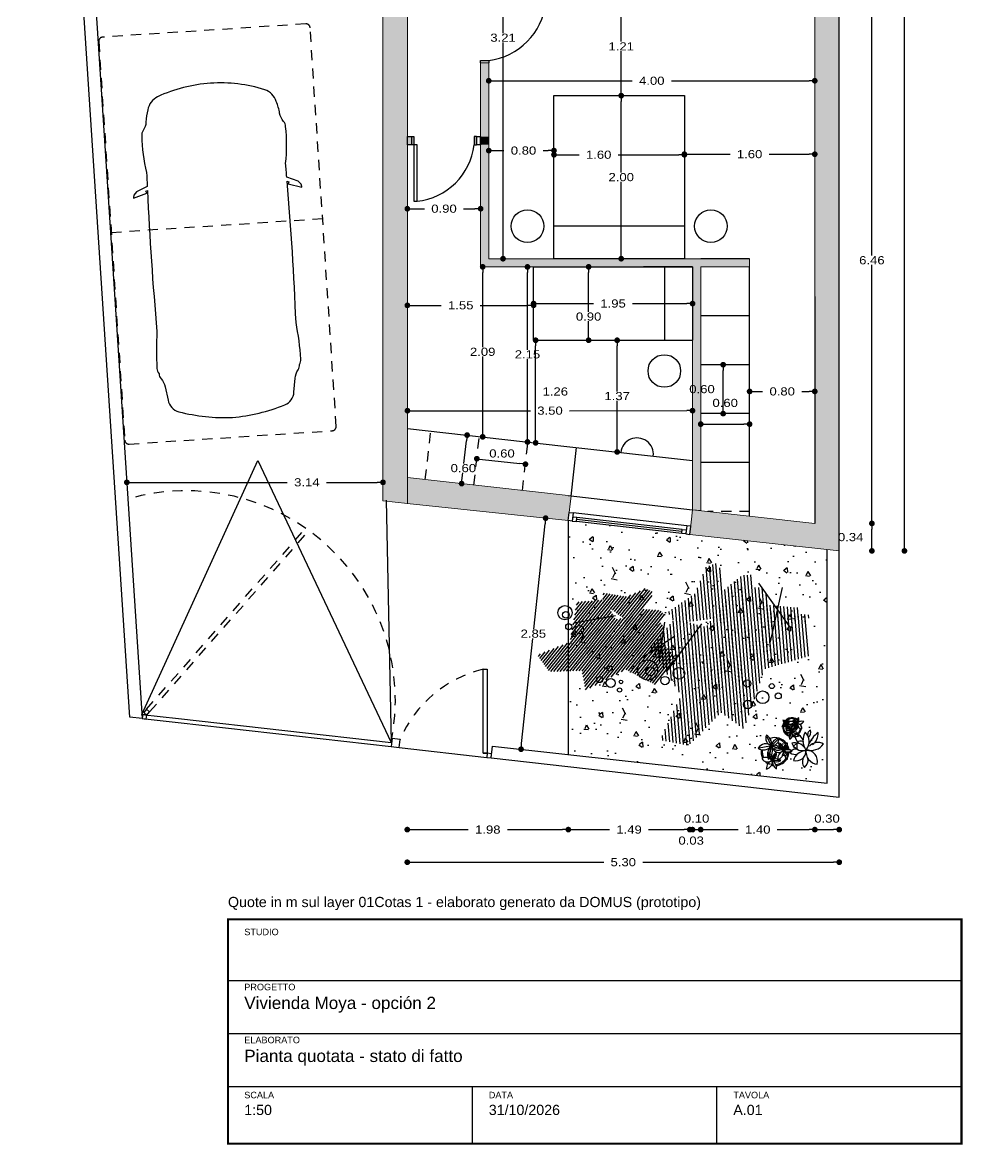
# Model space of a CAD drawing. Header units: metres. Extents: x 16.3 to 28.7, y 14.9 to 41.2.
# Drawn here: x 17.2 to 28.74, y 14.89 to 28.65 of the extents above; entities that cross this region are included whole.
import ezdxf

# ---------------------------------------------------------------- set-up
doc = ezdxf.new("R2010")
doc.units = ezdxf.units.M
doc.linetypes.add('DASHED2', pattern=[0.46, 0.25, -0.21])
doc.linetypes.add('RAYITAS2', pattern=[0.1875, 0.125, -0.0625])
for name, color, linetype in [('01Cotas 1', 220, 'Continuous'), ('01Mobiliario', 1, 'Continuous'), ('01Proyectado', 5, 'Continuous'), ('01Proyectado 1', 5, 'RAYITAS2'), ('01Seccionado carpintería', 2, 'Continuous'), ('01Trama solido', 254, 'Continuous'), ('01Vegetacion1', 62, 'Continuous'), ('01Vegetacion2', 60, 'Continuous'), ('01Visto', 4, 'Continuous'), ('DOMUS_CARTIGLIO', 7, 'Continuous'), ('DOMUS_NOTE', 2, 'Continuous')]:
    doc.layers.add(name, color=color, linetype=linetype)
doc.layers.add('01Seccionado albanileria', color=7, linetype='Continuous', lineweight=0)
doc.layers.add('02Acabados', color=7, linetype='Continuous', lineweight=30)
doc.styles.add('FUTURA', font='', dxfattribs={"width": 1.2})
doc.styles.get("Standard").update_dxf_attribs({"font": 'arial.ttf'})
doc.styles.get('FUTURA').set_extended_font_data('Futura Bk BT')
doc.dimstyles.new('50', dxfattribs={"dimscale": 0, "dimtxt": 0.1, "dimasz": 0.07, "dimexe": 0.2, "dimexo": 0.2, "dimgap": 0.01, "dimtad": 0, "dimtih": 1, "dimtoh": 1, "dimzin": 0, "dimdsep": 46, "dimtxsty": 'FUTURA', "dimblk": 'DOT', "dimcen": 0.1, "dimse1": 1, "dimse2": 1, "dimazin": 0, "dimtfac": 1, "dimtmove": 2, "dimatfit": 2, "dimldrblk": 'DOT', "dimfxl": 1, "dimtolj": 1})
pattern_1 = [(51.193287, (108.00813, 36.99405), (-0.022951232, 0.018457692), [])]
pattern_2 = [(94.734135, (95.637935, 118.226673), (-0.041325653, -0.003422375), [])]

# ---------------------------------------------------------------- blocks, each defined once
blk = doc.blocks.new('_DOT')
at = {"color": 0, "linetype": 'ByBlock'}
blk.add_line((-0.5, 0), (-1, 0), dxfattribs=at)
at = {"color": 0, "linetype": 'ByBlock', "const_width": 0.5}
blk.add_lwpolyline([(-0.25, 0, 1), (0.25, 0, 1)], format="xyb", close=True, dxfattribs=at)
blk = doc.blocks.new('*D3')
at = {"color": 0}
blk.add_line((25.392, 18.748), (25.426, 18.748), dxfattribs=at)
at = {"layer": 'Defpoints'}
for p in [(25.392, 22.167), (25.426, 22.167), (25.392, 18.748)]:
    blk.add_point(p, dxfattribs=at)
at = {"layer": '01Cotas 1', "color": 0, "xscale": 0.07, "yscale": 0.07}
blk.add_blockref('_DOT', (25.392, 18.748), dxfattribs=at)
at = {"layer": '01Cotas 1', "color": 0, "xscale": 0.07, "yscale": 0.07, "rotation": 180}
blk.add_blockref('_DOT', (25.426, 18.748), dxfattribs=at)
at = {"layer": '01Cotas 1', "color": 0, "insert": (25.409, 18.613), "char_height": 0.1, "attachment_point": 5, "style": 'FUTURA'}
blk.add_mtext('0.03', dxfattribs=at)
blk = doc.blocks.new('*D4')
at = {"color": 0}
blk.add_line((25.426, 18.748), (25.526, 18.748), dxfattribs=at)
at = {"layer": 'Defpoints'}
for p in [(25.426, 22.167), (25.526, 22.167), (25.426, 18.748)]:
    blk.add_point(p, dxfattribs=at)
at = {"layer": '01Cotas 1', "color": 0, "xscale": 0.07, "yscale": 0.07}
blk.add_blockref('_DOT', (25.426, 18.748), dxfattribs=at)
at = {"layer": '01Cotas 1', "color": 0, "xscale": 0.07, "yscale": 0.07, "rotation": 180}
blk.add_blockref('_DOT', (25.526, 18.748), dxfattribs=at)
at = {"layer": '01Cotas 1', "color": 0, "insert": (25.476, 18.883), "char_height": 0.1, "attachment_point": 5, "style": 'FUTURA'}
blk.add_mtext('0.10', dxfattribs=at)
blk = doc.blocks.new('*D86')
at = {"color": 0}
for p, q in [((24.551, 28.412), (24.551, 28.888)), ((24.551, 27.82), (24.551, 28.297))]:
    blk.add_line(p, q, dxfattribs=at)
at = {"layer": 'Defpoints'}
for p in [(24.551, 28.958), (24.551, 27.75), (24.551, 27.75)]:
    blk.add_point(p, dxfattribs=at)
at = {"layer": '01Cotas 1', "color": 0, "xscale": 0.07, "yscale": 0.07}
for p, rotation in [((24.551, 28.958), 90.00000000833764), ((24.551, 27.75), 270.0000000083376)]:
    blk.add_blockref('_DOT', p, dxfattribs=dict(at, rotation=rotation))
at = {"layer": '01Cotas 1', "color": 0, "insert": (24.551, 28.354), "char_height": 0.1, "attachment_point": 5, "style": 'FUTURA'}
blk.add_mtext('1.21', dxfattribs=at)
blk = doc.blocks.new('*D87')
at = {"color": 0}
blk.add_line((23.501, 23.562), (23.501, 24.68), dxfattribs=at)
at = {"layer": 'Defpoints'}
for p in [(23.501, 24.75), (23.501, 23.492), (23.501, 23.492)]:
    blk.add_point(p, dxfattribs=at)
at = {"layer": '01Cotas 1', "color": 0, "xscale": 0.07, "yscale": 0.07}
for p, rotation in [((23.501, 24.75), 90.0000432401152), ((23.501, 23.492), 270.0000432401152)]:
    blk.add_blockref('_DOT', p, dxfattribs=dict(at, rotation=rotation))
at = {"layer": '01Cotas 1', "color": 0, "insert": (23.742, 24.121), "char_height": 0.1, "attachment_point": 5, "style": 'FUTURA'}
blk.add_mtext('1.26', dxfattribs=at)
blk = doc.blocks.new('*D88')
at = {"color": 0}
for p, q in [((24.501, 24.122), (24.501, 24.68)), ((24.501, 23.45), (24.501, 24.007))]:
    blk.add_line(p, q, dxfattribs=at)
at = {"layer": 'Defpoints'}
for p in [(24.501, 24.75), (24.501, 23.38), (24.501, 23.38)]:
    blk.add_point(p, dxfattribs=at)
at = {"layer": '01Cotas 1', "color": 0, "xscale": 0.07, "yscale": 0.07}
for p, rotation in [((24.501, 24.75), 90.0000432401152), ((24.501, 23.38), 270.0000432401152)]:
    blk.add_blockref('_DOT', p, dxfattribs=dict(at, rotation=rotation))
at = {"layer": '01Cotas 1', "color": 0, "insert": (24.501, 24.065), "char_height": 0.1, "attachment_point": 5, "style": 'FUTURA'}
blk.add_mtext('1.37', dxfattribs=at)
blk = doc.blocks.new('*D89')
at = {"color": 0}
for p, q in [((24.151, 25.098), (24.151, 25.58)), ((24.151, 24.82), (24.151, 24.983))]:
    blk.add_line(p, q, dxfattribs=at)
at = {"layer": 'Defpoints'}
for p in [(24.151, 25.65), (24.151, 24.75), (24.151, 24.75)]:
    blk.add_point(p, dxfattribs=at)
at = {"layer": '01Cotas 1', "color": 0, "xscale": 0.07, "yscale": 0.07}
for p, rotation in [((24.151, 25.65), 90.0000432401152), ((24.151, 24.75), 270.0000432401152)]:
    blk.add_blockref('_DOT', p, dxfattribs=dict(at, rotation=rotation))
at = {"layer": '01Cotas 1', "color": 0, "insert": (24.151, 25.04), "char_height": 0.1, "attachment_point": 5, "style": 'FUTURA'}
blk.add_mtext('0.90', dxfattribs=at)
blk = doc.blocks.new('DOMUS_CARTIGLIO')
for p, q in [((0, 40), (180, 40)), ((0, 27), (180, 27)), ((0, 14), (180, 14)), ((60, 0), (60, 14)), ((120, 0), (120, 14))]:
    blk.add_line(p, q)
at = {"const_width": 0.5}
blk.add_lwpolyline([(0, 0), (180, 0), (180, 55), (0, 55)], close=True, dxfattribs=at)
for s, p in [('STUDIO', (4, 51.1)), ('PROGETTO', (4, 37.6)), ('ELABORATO', (4, 24.6)), ('SCALA', (4, 11.1)), ('DATA', (64, 11.1)), ('TAVOLA', (124, 11.1))]:
    blk.add_text(s, height=1.6).set_placement(p)
for tag, p, height in [('STUDIO', (4, 46), 3.5), ('PROGETTO', (4, 33), 3), ('ELABORATO', (4, 20), 3), ('SCALA', (4, 7), 2.5), ('DATA', (64, 7), 2.5), ('TAVOLA', (124, 7), 2.5)]:
    blk.add_attdef(tag, p, '', height=height)

msp = doc.modelspace()

# ---------------------------------------------------------------- hatches: boundary and pattern name
at = {"layer": '01Trama solido'}
h = msp.add_hatch(color=256, dxfattribs=at)
h.dxf.hatch_style = 1
h.paths.add_polyline_path([(27.226, 22.167), (27.226, 29.258), (26.326, 29.258), (26.326, 28.958), (26.926, 28.958), (26.926, 22.503), (25.426, 22.672), (25.392, 22.369)])
h.paths.add_polyline_path([(25.526, 22.66), (25.529, 25.65), (26.126, 25.65), (26.126, 25.75), (22.926, 25.75), (22.926, 28.152), (22.826, 28.152), (22.826, 25.65), (25.426, 25.65), (25.426, 22.672)])
h.paths.add_polyline_path([(22.825, 29.158), (22.925, 29.158), (22.925, 28.958), (22.825, 28.958)])
h.paths.add_polyline_path([(22.925, 29.158), (22.825, 29.158), (22.825, 29.258), (22.925, 29.258)])
h.paths.add_polyline_path([(22.826, 31.758), (22.925, 31.758), (22.925, 31.858), (22.826, 31.858)])
h.paths.add_polyline_path([(27.226, 31.758), (27.226, 36.757), (26.326, 36.759), (26.326, 36.459), (26.926, 36.457), (26.928, 32.059), (26.326, 32.06), (26.326, 31.76)])
h = msp.add_hatch(color=256, dxfattribs=at)
h.dxf.hatch_style = 1
h.paths.add_polyline_path([(21.927, 29.258), (21.627, 29.258), (21.628, 22.781), (21.928, 22.749), (21.927, 27.147), (21.927, 27.147), (21.927, 27.247)])
h.paths.add_polyline_path([(22.014, 27.247), (21.927, 27.247), (21.927, 27.147), (22.014, 27.147)])
h = msp.add_hatch(color=256, dxfattribs=at)
h.dxf.hatch_style = 1
h.paths.add_polyline_path([(22.926, 27.247), (22.814, 27.247), (22.814, 27.147), (22.926, 27.147)])
h = msp.add_hatch(color=256, dxfattribs=at)
h.dxf.hatch_style = 1
h.paths.add_polyline_path([(21.928, 23.067), (21.928, 22.749), (23.902, 22.538), (23.913, 22.638), (23.913, 22.638), (23.936, 22.841)])
at = {"layer": '01Vegetacion1', "linetype": 'Continuous', "transparency": 33554483}
h = msp.add_hatch(dxfattribs=at)
h.set_pattern_fill('AR-CONC', color=256, scale=0.08, angle=-107.9238)
h.set_pattern_definition([(302.076192468, (-2823222.44456, 1378668.18313), (-0.224355852056, -0.53050961503), [0.06, -0.66]), (247.076192468, (-2823222.44456, 1378668.18313), (0.60670935906, -0.07957709667), [0.048, -0.528]), (352.527636928, (-2823222.46325, 1378668.1389), (0.38235350167, -0.61008670808), [0.0509921536, -0.5609136896]), (298.260392468, (-2823222.2923, 1378668.1339), (-0.3887453762, -0.77160448043), [0.09, -0.99]), (348.711827958, (-2823222.3247, 1378668.0696), (0.51135779276, -0.95126926181), [0.0764882736, -0.841371008]), (243.260356458, (-2823222.2923, 1378668.1339), (0.51135779253, -0.95126926122), [0.072, -0.7920000008]), (273.076192468, (-2823222.355, 1378668.0701), (-0.45342221462, -0.3552242887), [0.06, -0.66]), (218.076192468, (-2823222.355, 1378668.0701), (0.49206021993, -0.36373823095), [0.048, -0.528]), (323.527637208, (-2823222.3928, 1378668.0405), (0.038638005905, -0.7189625137), [0.050992152, -0.5609136896]), (289.5761924676, (-2823222.44456, 1378668.18313), (0.250396133189, -0.091214755847), [0, -0.5216, 0, -0.536, 0, -0.53]), (259.576192468, (-2823222.44456, 1378668.18313), (0.235447518709, -0.297346298336), [0, -0.3056, 0, -0.5096, 0, -0.202]), (219.5761924676, (-2823222.38965, 1378668.35287), (-0.148596102735, -0.400778333042), [0, -0.2, 0, -0.624, 0, -0.828]), (209.576192468, (-2823222.36503, 1378668.429), (-0.067384128405, -0.468551740177), [0, -0.26, 0, -0.4144, 0, -0.588])])
h.paths.add_polyline_path([(27.076, 22.184), (23.901, 22.537), (23.902, 19.671), (27.076, 19.316)])
at = {"layer": '01Vegetacion1'}
h = msp.add_hatch(dxfattribs=at)
h.set_pattern_fill('ANSI31', color=256, scale=0.013061, angle=409.7341, style=0)
h.set_pattern_definition(pattern_2)
h.paths.add_polyline_path([(25.594, 21.969), (25.461, 21.647), (25.122, 21.412), (25.223, 21.276), (25.696, 21.338), (26.128, 21.032), (26.396, 21.036), (26.393, 21.204), (26.727, 21.286), (26.732, 21.469), (26.22, 21.514), (26.153, 21.871), (26.038, 21.87), (25.82, 21.691), (25.745, 22.025)])
h = msp.add_hatch(dxfattribs=at)
h.set_pattern_fill('ANSI31', color=256, scale=0.009276, angle=366.1933, style=0)
h.set_pattern_definition(pattern_1)
h.paths.add_polyline_path([(24.849, 21.706), (24.623, 21.605), (24.333, 21.651), (24.319, 21.531), (24.592, 21.331), (24.665, 20.962), (24.805, 20.834), (24.886, 20.922), (25.098, 20.8), (25.19, 20.892), (24.948, 21.166), (25.089, 21.383), (25.029, 21.438), (24.829, 21.452), (24.954, 21.661)])
h = msp.add_hatch(dxfattribs=at)
h.set_pattern_fill('ANSI31', color=256, scale=0.013061, angle=409.7341, style=0)
h.set_pattern_definition(pattern_2)
h.paths.add_polyline_path([(25.287, 20.397), (24.898, 20.982), (25.214, 21.337), (25.596, 21.23), (25.941, 21.732), (26.308, 21.712), (26.381, 21.431), (26.851, 21.383), (26.854, 20.877), (26.311, 20.717), (26.058, 19.981), (25.776, 20.184), (25.379, 19.781), (25.03, 19.848)])
h = msp.add_hatch(dxfattribs=at)
h.set_pattern_fill('ANSI31', color=256, scale=0.009276, angle=366.1933, style=0)
h.set_pattern_definition(pattern_1)
h.paths.add_polyline_path([(23.922, 21.047), (24.008, 21.539), (24.344, 21.567), (24.488, 21.325), (24.911, 21.414), (25.091, 21.224), (24.991, 21.044), (25.21, 20.79), (24.963, 20.528), (24.605, 20.711), (24.115, 20.456), (24.069, 20.698), (23.668, 20.685), (23.521, 20.89)])
at = {"layer": '01Vegetacion2'}
h = msp.add_hatch(dxfattribs=at)
h.set_pattern_fill('ANSI31', color=256, scale=0.009276, angle=366.1933, style=0)
h.set_pattern_definition(pattern_1)
h.paths.add_polyline_path([(24.126, 20.899), (24.17, 21.077), (24.098, 21.282), (24.184, 21.308), (24.365, 21.136), (24.644, 21.131), (24.756, 21.046), (24.703, 20.976), (24.819, 20.837), (24.764, 20.758), (24.533, 20.898), (24.393, 20.767), (24.345, 20.803), (24.308, 20.947), (24.173, 20.828)])
h = msp.add_hatch(dxfattribs=at)
h.set_pattern_fill('ANSI31', color=256, scale=0.013061, angle=409.7341, style=0)
h.set_pattern_definition(pattern_2)
h.paths.add_polyline_path([(25.639, 20.444), (25.511, 20.668), (25.239, 20.808), (25.301, 20.918), (25.654, 20.918), (25.942, 21.183), (26.139, 21.205), (26.153, 21.082), (26.407, 21.054), (26.427, 20.919), (26.055, 20.838), (26.04, 20.569), (25.956, 20.559), (25.778, 20.67), (25.755, 20.417)])

# ---------------------------------------------------------------- linework, layer by layer
msp.add_lwpolyline([(26.926, 25.286), (26.926, 22.503)])
at = {"layer": '01Mobiliario'}
msp.add_line((25.326, 26.15), (23.726, 26.15), dxfattribs=at)
msp.add_lwpolyline([(25.326, 27.75), (25.326, 25.75), (23.726, 25.75), (23.726, 27.75)], close=True, dxfattribs=at)
for points in [[(26.126, 25.75), (25.526, 25.75)], [(23.476, 24.75), (23.476, 25.65), (25.426, 25.65), (25.426, 24.75)], [(25.426, 25.65), (24.825, 25.65)], [(25.081, 25.65), (25.081, 24.75)], [(26.126, 22.593), (26.126, 25.65)], [(26.127, 25.05), (25.527, 25.05)], [(23.476, 24.75), (25.426, 24.75)], [(26.127, 24.45), (25.527, 24.45)], [(26.127, 23.85), (25.527, 23.85)], [(21.928, 23.669), (23.846, 23.453)], [(23.846, 23.453), (25.426, 23.275)], [(23.935, 22.839), (24.003, 23.436)], [(26.128, 23.25), (25.528, 23.25)]]:
    msp.add_lwpolyline(points, dxfattribs=at)
at = {"layer": '01Mobiliario', "linetype": 'RAYITAS2'}
for points in [[(22.147, 23.041), (22.214, 23.637)], [(22.743, 22.974), (22.81, 23.57)], [(23.339, 22.907), (23.406, 23.503)], [(26.129, 22.65), (25.615, 22.65)]]:
    msp.add_lwpolyline(points, dxfattribs=at)
at = {"layer": '01Mobiliario', "color": 5}
msp.add_lwpolyline([(23.901, 22.845), (25.426, 22.672)], dxfattribs=at)
at = {"layer": '01Mobiliario'}
for centre in [(23.401, 26.149), (25.651, 26.149), (25.08, 24.373)]:
    msp.add_circle(centre, 0.2, dxfattribs=at)
for centre, radius, start, end in [((24.745, 23.352), 0.2, 353.3452, 173.578), ((26.647, 20.005), 0.115, 114.9675, 137.9731), ((26.647, 20.005), 0.115, 56.0701, 109.1733), ((26.647, 20.005), 0.105, 54.8118, 110.475), ((26.647, 20.005), 0.115, 176.7504, 251.7853), ((26.647, 20.005), 0.115, 149.9877, 167.349), ((26.647, 20.005), 0.105, 175.858, 213.3512), ((26.647, 20.005), 0.105, 151.3577, 160.968), ((26.647, 20.005), 0.105, 312.7412, 349.9686), ((26.647, 20.005), 0.115, 312.4614, 349.1788), ((26.647, 20.005), 0.105, 37.3273, 41.9729), ((26.647, 20.005), 0.115, 36.4463, 45.1012), ((26.647, 20.005), 0.105, 14.5533, 21.3888), ((26.647, 20.005), 0.115, 4.5281, 20.7256), ((26.438, 19.705), 0.172, 35.608, 110.643), ((26.438, 19.705), 0.157, 34.7157, 72.2089), ((26.647, 20.005), 0.105, 224.2854, 250.9022), ((26.647, 20.005), 0.115, 270.3279, 289.1603), ((26.647, 20.005), 0.105, 271.8288, 283.6085), ((26.762, 19.675), 0.157, 83.1431, 109.7599), ((26.438, 19.705), 0.172, 171.3191, 208.0365), ((26.438, 19.705), 0.157, 171.5989, 208.8263), ((26.438, 19.705), 0.157, 10.2153, 19.8256), ((26.438, 19.705), 0.157, 341.7427, 356.0835), ((26.438, 19.705), 0.172, 8.8454, 26.2067), ((26.438, 19.705), 0.172, 333.8252, 356.8307), ((26.438, 19.705), 0.172, 223.3858, 239.5832), ((26.438, 19.705), 0.157, 233.4109, 240.2464), ((26.438, 19.705), 0.157, 256.1849, 260.8306), ((26.438, 19.705), 0.157, 273.6695, 329.3327), ((26.438, 19.705), 0.172, 274.9278, 328.0309), ((26.438, 19.705), 0.172, 255.3039, 263.9588)]:
    msp.add_arc(centre, radius, start, end, dxfattribs=at)
at = {"layer": '01Proyectado', "color": 85, "true_color": 0x58ba48}
for p, q in [((26.577, 20.039), (26.534, 20.019)), ((26.581, 20.05), (26.545, 20.081)), ((26.585, 20.029), (26.579, 19.979)), ((26.396, 19.62), (26.355, 19.683)), ((26.415, 19.615), (26.445, 19.679)), ((26.42, 19.599), (26.491, 19.596))]:
    msp.add_line(p, q, dxfattribs=at)
at = {"layer": '01Proyectado'}
msp.add_lwpolyline([(20.433, 27.371, 0.18179), (20.408, 27.434, -0.143646), (20.36, 27.533, 0.052221), (20.319, 27.679, 0.236222), (20.178, 27.823, 0.091914), (19.512, 27.902, 0.091914), (18.863, 27.737, 0.236222), (18.742, 27.576, 0.052221), (18.72, 27.426, -0.143646), (18.685, 27.321, 0.18179), (18.668, 27.256, 0.056283), (18.727, 26.807, 0.001052), (18.735, 26.637), (18.604, 26.572), (18.57, 26.529), (18.567, 26.502), (18.569, 26.492), (18.729, 26.555), (18.72, 26.577), (18.737, 26.587, 0.010704), (18.855, 24.856, 0.032048), (18.855, 24.403, 0.18179), (18.88, 24.34, 0.18179), (18.905, 24.278, -0.143646), (18.954, 24.179), (18.991, 24.014, 0.291186), (19.123, 23.873, 0.074921), (19.78, 23.804, 0.074921), (20.423, 23.958, 0.291186), (20.536, 24.115), (20.551, 24.283, -0.143646), (20.587, 24.388, 0.18179), (20.603, 24.453, 0.18179), (20.62, 24.518, 0.032048), (20.561, 24.967, 0.010704), (20.452, 26.699), (20.471, 26.692), (20.464, 26.668), (20.631, 26.626), (20.632, 26.637), (20.625, 26.663), (20.587, 26.701), (20.448, 26.749, 0.001052), (20.433, 26.919, 0.056283)], format="xyb", close=True, dxfattribs=at)
at = {"layer": '01Proyectado', "linetype": 'Continuous'}
for points in [[(18.671, 20.16), (20.094, 23.275), (21.728, 19.816)], [(21.667, 22.788), (21.728, 19.816)], [(23.901, 22.537), (23.901, 19.669)], [(21.827, 19.755), (22.901, 19.634)]]:
    msp.add_lwpolyline(points, dxfattribs=at)
at = {"layer": '01Proyectado', "color": 85, "true_color": 0x58ba48}
for centre, radius, start, end in [((26.647, 20.005), 0.105, 122.885, 137.2258), ((26.66, 20.066), 0.0751, 133.8176, 197.7121), ((26.524, 20.1), 0.086, 318.1048, 13.4951), ((26.571, 19.993), 0.0521, 70.7178, 158.5967), ((26.529, 20.085), 0.073, 264.6615, 324.2786), ((26.536, 20.036), 0.0529, 8.7443, 91.3971), ((26.59, 20.099), 0.0565, 190.9788, 267.9432), ((26.623, 20.001), 0.0548, 128.6471, 217.6145), ((26.518, 20.014), 0.077, 322.885, 22.7179), ((26.645, 20.011), 0.0649, 65.6769, 150.1653), ((26.612, 20.116), 0.0762, 252.7526, 321.7615), ((26.591, 19.987), 0.0564, 357.9468, 92.0079), ((26.658, 20.048), 0.0694, 183.9504, 248.9193), ((26.325, 19.617), 0.082, 347.5048, 76.4722), ((26.459, 19.7), 0.115, 181.7427, 241.5756), ((26.378, 19.675), 0.0779, 289.5755, 17.4543), ((26.513, 19.607), 0.109, 123.5191, 183.1362), ((26.328, 19.529), 0.104, 42.808, 119.423), ((26.349, 19.663), 0.0844, 210.9163, 310.8655), ((26.309, 19.585), 0.0971, 283.5892, 9.023), ((26.445, 19.493), 0.114, 111.6102, 181.4976), ((26.456, 19.532), 0.0845, 49.8365, 126.8009), ((26.534, 19.593), 0.129, 176.9625, 232.3528), ((26.344, 19.506), 0.112, 352.6752, 56.5697), ((26.459, 19.657), 0.0791, 227.602, 310.2547)]:
    msp.add_arc(centre, radius, start, end, dxfattribs=at)
at = {"layer": '01Proyectado 1', "transparency": 33554687}
msp.add_lwpolyline([(18.513, 23.477), (21.007, 23.641, 0.414214), (21.054, 23.694), (20.734, 28.583, 0.414214), (20.681, 28.63), (18.187, 28.467, 0.414214), (18.14, 28.414), (18.46, 23.524, 0.414214)], format="xyb", close=True, dxfattribs=at)
msp.add_lwpolyline([(20.888, 26.238), (18.293, 26.069)], dxfattribs=at)
at = {"layer": '01Proyectado 1', "ltscale": 11}
for centre, radius, start, end in [((22.83, 28.974), 0.798, 276.8563, 353.8287), ((21.961, 27.241), 0.791, 276.1699, 353.1451)]:
    msp.add_arc(centre, radius, start, end, dxfattribs=at)
at = {"layer": '01Seccionado albanileria'}
for points in [[(21.928, 22.749), (21.927, 29.258), (21.627, 29.258), (21.628, 22.781)], [(27.226, 22.167), (27.226, 29.258), (26.326, 29.258), (26.326, 28.958), (26.926, 28.958), (26.926, 22.503), (25.426, 22.672), (25.392, 22.369), (27.226, 22.167)], [(25.526, 22.66), (25.529, 25.65), (26.126, 25.65), (26.126, 25.75), (22.926, 25.75), (22.926, 28.152), (22.826, 28.152), (22.826, 25.65), (25.426, 25.65), (25.426, 22.672)]]:
    msp.add_lwpolyline(points, close=True, dxfattribs=at)
for points in [[(22.926, 27.247), (22.926, 27.147)], [(21.926, 22.748), (23.902, 22.538), (23.936, 22.841), (21.928, 23.067)]]:
    msp.add_lwpolyline(points, dxfattribs=at)
at = {"layer": '01Seccionado carpintería'}
for points in [[(22.825, 28.152), (22.825, 28.182), (22.925, 28.182), (22.925, 28.152)], [(21.976, 27.247), (22.006, 27.247), (22.006, 27.147), (21.976, 27.147)], [(21.976, 27.247), (21.976, 27.147)], [(22.777, 27.247), (22.747, 27.247), (22.747, 27.147), (22.777, 27.147)], [(22.777, 27.247), (22.777, 27.147)], [(23.951, 22.533), (24.001, 22.527), (24.007, 22.577), (23.957, 22.582), (23.951, 22.533)], [(25.295, 22.405), (24.004, 22.552)], [(25.342, 22.374), (25.293, 22.38), (25.298, 22.43), (25.348, 22.424), (25.342, 22.374)], [(22.856, 19.684), (22.856, 20.714), (22.906, 20.714), (22.906, 19.684), (22.856, 19.684), (22.906, 19.684)], [(18.671, 20.16), (19.119, 20.11), (21.728, 19.816)], [(18.724, 20.104), (18.73, 20.153), (18.68, 20.159), (18.674, 20.109), (18.724, 20.104)], [(18.674, 20.109), (19.113, 20.06), (21.728, 19.766)], [(18.732, 20.153), (18.765, 20.191), (18.727, 20.224), (18.694, 20.186), (18.732, 20.153)], [(21.827, 19.755), (21.838, 19.854), (21.739, 19.865), (21.728, 19.766), (21.827, 19.755)], [(22.961, 19.678), (22.906, 19.684), (22.901, 19.634), (22.955, 19.628), (22.961, 19.678)]]:
    msp.add_lwpolyline(points, dxfattribs=at)
for points in [[(22.006, 26.454), (22.046, 26.454), (22.046, 27.147), (22.006, 27.147)], [(23.951, 22.533), (23.902, 22.538), (23.913, 22.638), (23.962, 22.632)], [(25.342, 22.374), (25.392, 22.369), (25.403, 22.468), (25.354, 22.474)]]:
    msp.add_lwpolyline(points, close=True, dxfattribs=at)
at = {"layer": '01Seccionado carpintería', "linetype": 'DASHED2', "ltscale": 0.5}
for points in [[(18.727, 20.224), (20.679, 22.444)], [(18.765, 20.191), (20.72, 22.415)]]:
    msp.add_lwpolyline(points, dxfattribs=at)
for centre, radius, start, end in [((19.211, 20.336), 2.569, 348.3419, 106.1201), ((23.199, 19.277), 1.478, 103.4207, 157.0004)]:
    msp.add_arc(centre, radius, start, end, dxfattribs=at)
at = {"layer": '01Vegetacion1'}
for points in [[(26.234, 21.771), (26.618, 21.233)], [(26.526, 21.719), (26.377, 21.051)], [(23.969, 21.283), (24.479, 21.375)], [(25.081, 21.291), (25.016, 20.826)], [(25.106, 20.683), (25.538, 21.272)], [(25.207, 21.122), (24.803, 20.85)]]:
    msp.add_lwpolyline(points, dxfattribs=at)
for centre, radius in [((23.861, 21.408), 0.0876), ((23.871, 21.383), 0.0397), ((23.907, 21.237), 0.037), ((24.038, 21.199), 0.0506), ((24.875, 20.706), 0.123), ((24.409, 20.725), 0.0315), ((24.909, 20.69), 0.056), ((25.259, 20.665), 0.0713), ((24.287, 20.588), 0.0373), ((24.423, 20.546), 0.0551), ((24.548, 20.56), 0.0221), ((25.088, 20.576), 0.052), ((26.097, 20.541), 0.0443), ((26.399, 20.508), 0.031), ((24.531, 20.46), 0.026), ((26.285, 20.372), 0.0776), ((26.478, 20.388), 0.0365), ((26.105, 20.283), 0.0526)]:
    msp.add_circle(centre, radius, dxfattribs=at)
at = {"layer": '01Vegetacion2'}
for p, q in [((26.607, 20.01), (26.633, 19.958)), ((26.72, 20.013), (26.649, 19.96)), ((26.696, 20.042), (26.654, 20.022)), ((26.7, 20.053), (26.664, 20.084)), ((26.704, 20.032), (26.699, 19.982)), ((26.339, 19.892), (26.384, 19.793)), ((26.476, 19.858), (26.41, 19.792)), ((26.563, 19.942), (26.625, 19.948)), ((26.62, 19.867), (26.638, 19.937)), ((26.728, 19.899), (26.651, 19.942)), ((26.244, 19.752), (26.374, 19.774)), ((26.36, 19.628), (26.392, 19.755)), ((26.489, 19.737), (26.41, 19.773)), ((26.532, 19.736), (26.492, 19.798)), ((26.551, 19.731), (26.581, 19.794)), ((26.557, 19.715), (26.628, 19.712))]:
    msp.add_line(p, q, dxfattribs=at)
for centre, radius, start, end in [((26.779, 20.069), 0.0751, 133.8176, 197.7121), ((26.644, 20.103), 0.086, 318.1048, 13.4951), ((26.6, 19.9), 0.0622, 51.7291, 140.1942), ((26.659, 20.005), 0.0588, 164.6178, 250.3973), ((26.586, 19.967), 0.0559, 340.8588, 73.4319), ((26.724, 19.932), 0.0861, 87.046, 168.8036), ((26.635, 20.047), 0.0979, 273.5478, 342.9614), ((26.69, 19.996), 0.0521, 70.7178, 158.5967), ((26.649, 20.088), 0.073, 264.6615, 324.2786), ((26.656, 20.039), 0.0529, 8.7443, 91.3971), ((26.71, 20.102), 0.0565, 190.9788, 267.9432), ((26.742, 20.004), 0.0548, 128.6471, 217.6145), ((26.638, 20.017), 0.077, 322.885, 22.7179), ((26.764, 20.014), 0.0649, 64.7316, 150.1653), ((26.732, 20.119), 0.0762, 252.7526, 322.6399), ((26.711, 19.99), 0.0564, 352.0587, 92.0079), ((26.778, 20.051), 0.0694, 183.9504, 260.5653), ((26.894, 19.915), 0.0558, 112.5381, 209.0056), ((26.803, 19.939), 0.0748, 308.5207, 21.4035), ((26.417, 19.869), 0.0935, 156.3743, 254.6768), ((26.279, 19.8), 0.118, 349.4281, 63.266), ((26.394, 19.871), 0.0931, 270.5868, 358.7111), ((26.498, 19.766), 0.104, 96.1314, 173.1665), ((26.59, 19.999), 0.0695, 237.8956, 314.3088), ((26.69, 19.889), 0.079, 130.5705, 204.6694), ((26.589, 19.911), 0.0625, 297.7336, 35.8191), ((26.71, 19.964), 0.0721, 192.4781, 291.1316), ((26.662, 19.875), 0.0767, 16.1431, 106.8714), ((26.836, 19.918), 0.156, 176.6596, 227.4966), ((26.659, 19.797), 0.132, 11.5379, 80.8724), ((26.99, 19.84), 0.209, 150.0573, 214.2414), ((26.7, 19.83), 0.158, 318.41, 46.2552), ((27.174, 19.648), 0.356, 125.4576, 157.3216), ((26.806, 19.923), 0.16, 305.5731, 5.4165), ((26.326, 19.693), 0.108, 51.3358, 149.9893), ((26.298, 19.841), 0.115, 235.0008, 325.7291), ((26.491, 19.667), 0.146, 132.4055, 201.8191), ((26.279, 19.717), 0.129, 305.9037, 27.6613), ((26.423, 19.694), 0.088, 23.4754, 109.255), ((26.472, 19.806), 0.0836, 199.7165, 292.2895), ((26.486, 19.778), 0.0844, 216.8044, 310.8655), ((26.464, 19.645), 0.104, 42.808, 107.777), ((26.582, 19.609), 0.114, 111.6102, 180.6192), ((26.445, 19.7), 0.0971, 284.5345, 9.023), ((26.461, 19.733), 0.082, 347.5048, 76.4722), ((26.596, 19.816), 0.115, 181.7427, 241.5756), ((26.649, 19.723), 0.109, 123.5191, 183.1362), ((26.515, 19.79), 0.0779, 289.5755, 17.4543), ((26.67, 19.709), 0.129, 176.9625, 232.3528), ((26.592, 19.648), 0.0845, 49.8365, 126.8009), ((26.596, 19.773), 0.0791, 227.602, 310.2547), ((26.48, 19.622), 0.112, 352.6752, 56.5697), ((26.69, 19.666), 0.0692, 65.0796, 160.1804), ((26.693, 19.804), 0.134, 239.4261, 278.2419), ((26.682, 19.663), 0.149, 35.4115, 105.113), ((26.776, 19.86), 0.143, 201.9701, 281.9371), ((26.822, 19.554), 0.163, 91.9709, 164.9965), ((26.698, 19.71), 0.118, 253.417, 3.5504), ((26.972, 19.704), 0.155, 172.1606, 264.1368), ((26.817, 19.582), 0.143, 346.9448, 89.3527), ((26.869, 19.925), 0.208, 256.5712, 322.4698), ((26.963, 19.674), 0.143, 60.1228, 136.5454), ((26.882, 19.58), 0.108, 144.5161, 219.9038), ((26.723, 19.604), 0.121, 309.1948, 10.4538)]:
    msp.add_arc(centre, radius, start, end, dxfattribs=at)
at = {"layer": '01Visto'}
for points in [[(18.096, 28.957), (18.674, 20.109), (18.523, 20.126), (17.204, 40.292), (27.226, 40.246)], [(22.955, 19.628), (22.955, 19.628), (27.226, 19.148), (27.226, 40.246)], [(25.354, 22.474), (23.962, 22.632)], [(25.298, 22.43), (24.007, 22.577)], [(25.293, 22.38), (24.001, 22.527)], [(22.955, 19.628), (22.971, 19.773), (27.076, 19.316), (27.076, 22.184)]]:
    msp.add_lwpolyline(points, dxfattribs=at)
at = {"layer": '02Acabados'}
for points in [[(21.976, 27.147), (21.927, 27.147), (21.927, 27.247), (21.976, 27.247)], [(22.777, 27.247), (22.826, 27.247), (22.826, 27.147), (22.777, 27.147)]]:
    msp.add_lwpolyline(points, close=True, dxfattribs=at)

# ---------------------------------------------------------------- block references
at = {"layer": 'DOMUS_CARTIGLIO'}
ref = msp.add_blockref('DOMUS_CARTIGLIO', (19.726, 14.898), dxfattribs=dict(at, xscale=0.05, yscale=0.05))
ref.add_attrib('PROGETTO', 'Vivienda Moya - opción 2', (19.926, 16.548), dxfattribs={"height": 0.15})
ref.add_attrib('ELABORATO', 'Pianta quotata - stato di fatto', (19.926, 15.898), dxfattribs={"height": 0.15})
ref.add_attrib('SCALA', '1:50', (19.926, 15.248), dxfattribs={"height": 0.125})
ref.add_attrib('DATA', '31/10/2026', (22.926, 15.248), dxfattribs={"height": 0.125})
ref.add_attrib('TAVOLA', 'A.01', (25.926, 15.248), dxfattribs={"height": 0.125})

# ---------------------------------------------------------------- texts
at = {"layer": 'DOMUS_NOTE'}
msp.add_text('Quote in m sul layer 01Cotas 1 - elaborato generato da DOMUS (prototipo)', height=0.125, dxfattribs=at).set_placement((19.726, 17.798))

# ---------------------------------------------------------------- dimensions: what is measured, and where the dimension line sits
at = {"layer": '01Cotas 1'}
for base, p1, p2, angle in [((28.026, 22.167), (27.226, 22.167), (27.226, 36.757), 90), ((27.6264, 22.5028), (27.2264, 22.5028), (27.2264, 28.9583), 90), ((22.926, 27.932), (22.926, 27.932), (26.926, 27.932), 0), ((24.551, 25.75), (24.551, 25.75), (24.551, 27.75), 90), ((25.326, 27.032), (25.326, 27.032), (26.926, 27.032), 0), ((21.927, 26.363), (21.927, 26.363), (22.826, 26.364), 0.007), ((22.8511, 23.5653), (22.8511, 23.5653), (22.8511, 25.6504), 90), ((23.401, 23.503), (23.401, 23.503), (23.401, 25.65), 90), ((25.802, 23.85), (25.802, 23.85), (25.802, 24.45), 90), ((21.928, 23.886), (21.928, 23.886), (25.426, 23.887), 0.007), ((23.322, 19.734), (23.322, 19.734), (23.623, 22.568), 83.9276), ((27.626, 22.167), (27.226, 22.167), (27.226, 22.503), 90)]:
    msp.add_linear_dim(base=base, p1=p1, p2=p2, angle=angle, dimstyle='50', override={"dimscale": 1}, dxfattribs=at).render()
for base, p1, p2, angle, location in [((23.101, 25.75), (23.101, 25.75), (23.101, 28.958), 90, (23.101, 28.46)), ((23.726, 27.025), (23.726, 27.025), (25.326, 27.025), 0, (24.274, 27.025)), ((21.927, 25.178), (21.927, 25.178), (23.476, 25.178), 0.007, (22.582, 25.178)), ((22.593, 22.992), (22.593, 22.992), (22.659, 23.587), 83.578, (22.614, 23.181)), ((22.779, 23.297), (22.779, 23.297), (23.376, 23.23), 353.575, (23.088, 23.361)), ((18.485, 23.007), (18.485, 23.007), (21.628, 23.007), 0.0063, (20.694, 23.007))]:
    msp.add_linear_dim(base=base, p1=p1, p2=p2, angle=angle, location=location, dimstyle='50', override={"dimscale": 1}, dxfattribs=at).render()
for base, p1, p2, picture, middle in [((24.551, 27.75), (24.551, 27.75), (24.551, 28.958), '*D86', (24.551, 28.354)), ((24.501, 23.38), (24.501, 23.38), (24.501, 24.75), '*D88', (24.501, 24.065))]:
    dim = msp.add_linear_dim(base=base, p1=p1, p2=p2, angle=90, dimstyle='50', override={"dimscale": 1}, dxfattribs=at)
    dim.commit()
    dim.dimension.update_dxf_attribs({"geometry": picture, "text_midpoint": middle})
for base, p1, p2, location in [((22.926, 27.076), (22.926, 27.076), (23.726, 27.076), (23.352, 27.076)), ((26.926, 18.748), (26.926, 22.167), (27.226, 22.167), (27.076, 18.883))]:
    msp.add_linear_dim(base=base, p1=p1, p2=p2, location=location, dimstyle='50', override={"dimscale": 1}, dxfattribs=at).render()
for base, p1, p2, picture, middle in [((24.151, 24.75), (24.151, 24.75), (24.151, 25.65), '*D89', (24.151, 25.04)), ((23.501, 23.492), (23.501, 23.492), (23.501, 24.75), '*D87', (23.742, 24.121))]:
    dim = msp.add_linear_dim(base=base, p1=p1, p2=p2, angle=90, dimstyle='50', override={"dimscale": 1}, dxfattribs=at)
    dim.commit()
    dim.dimension.update_dxf_attribs({"geometry": picture, "text_midpoint": middle, "dimtype": 160})
for base, p1, p2 in [((23.476, 25.2), (23.476, 25.2), (25.426, 25.2)), ((26.126, 24.122), (26.126, 24.122), (26.926, 24.122)), ((25.527, 23.721), (25.527, 23.721), (26.126, 23.721)), ((21.926, 18.748), (21.926, 22.167), (23.902, 22.167)), ((21.926, 18.348), (21.926, 22.167), (27.226, 22.167)), ((23.902, 18.748), (23.902, 22.167), (25.392, 22.167)), ((25.526, 18.748), (25.526, 22.167), (26.926, 22.167))]:
    msp.add_linear_dim(base=base, p1=p1, p2=p2, dimstyle='50', override={"dimscale": 1}, dxfattribs=at).render()
for base, p1, p2, picture, middle in [((25.392, 18.748), (25.392, 22.167), (25.426, 22.167), '*D3', (25.409, 18.613)), ((25.426, 18.748), (25.426, 22.167), (25.526, 22.167), '*D4', (25.476, 18.883))]:
    dim = msp.add_linear_dim(base=base, p1=p1, p2=p2, dimstyle='50', override={"dimscale": 1}, dxfattribs=at)
    dim.commit()
    dim.dimension.update_dxf_attribs({"geometry": picture, "text_midpoint": middle, "dimtype": 160})

doc.saveas('drawing.dxf')
